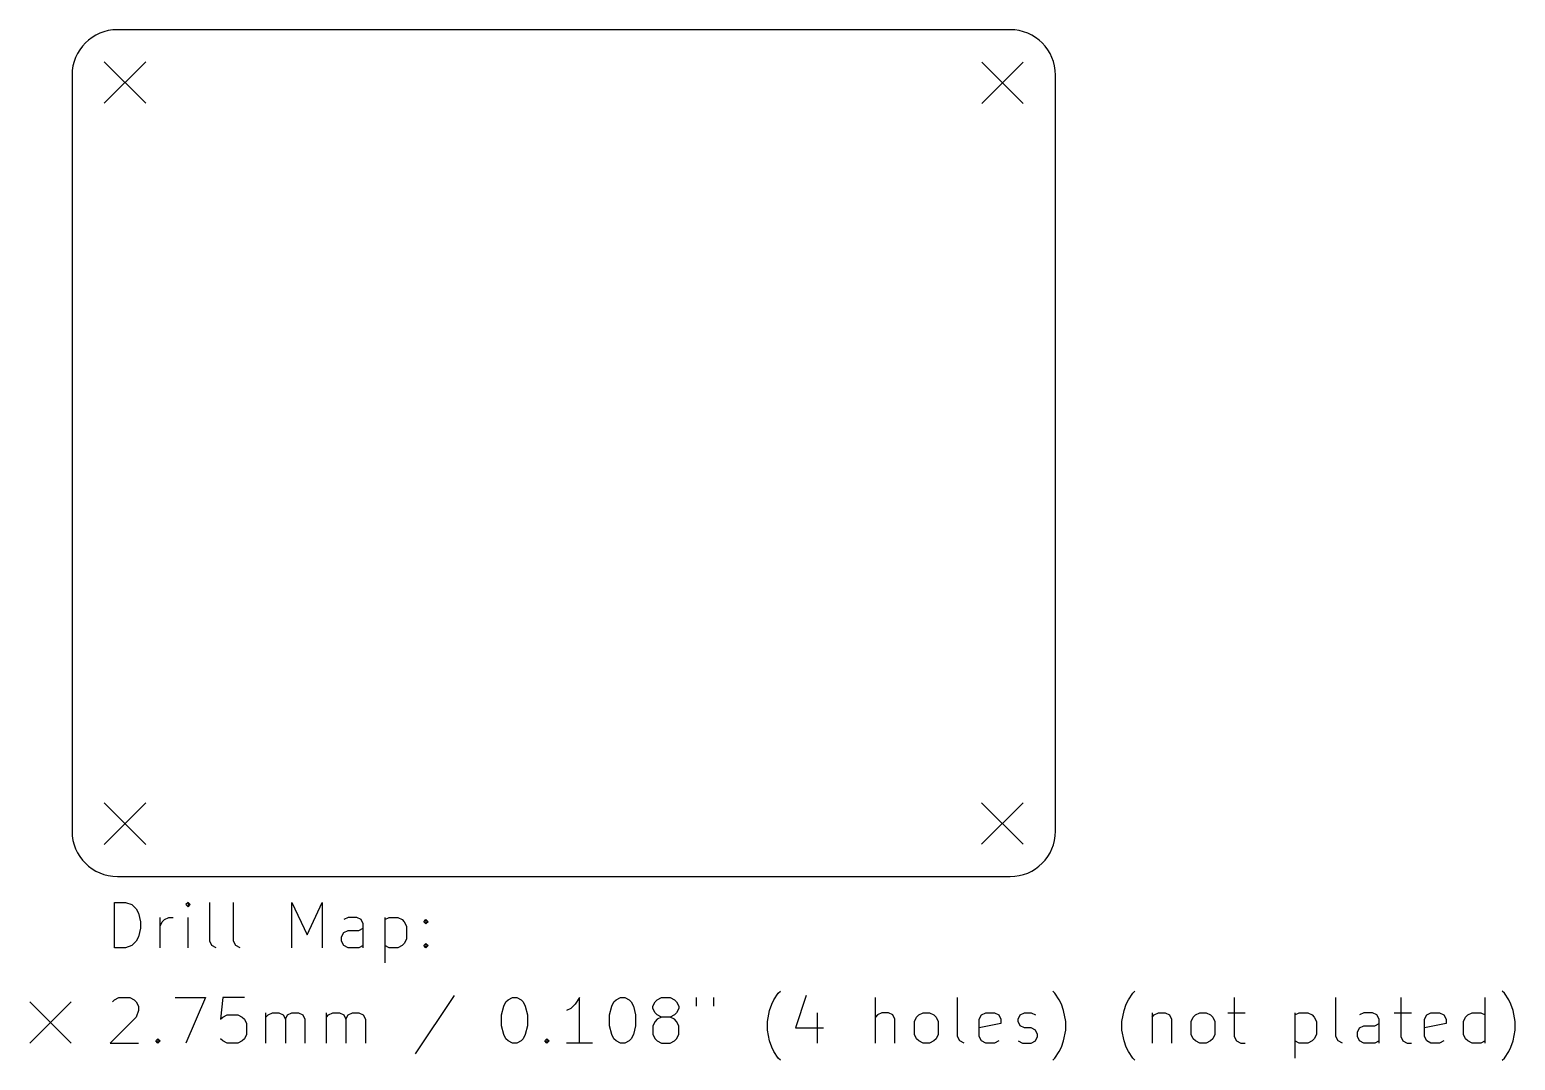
# Model space of a CAD drawing. Extents: x 75.7 to 173.9, y -129 to -60.8.
import ezdxf

# ---------------------------------------------------------------- set-up
doc = ezdxf.new("R2010")
doc.units = 0
doc.layers.add('BLACK', color=7, linetype='CONTINUOUS')

msp = doc.modelspace()

# ---------------------------------------------------------------- linework, layer by layer
at = {"layer": 'BLACK', "linetype": 'CONTINUOUS'}
for p, q in [((140.546, -60.8176), (81.5464, -60.8176)), ((78.5464, -63.8176), (78.5464, -113.818)), ((80.665, -62.935), (83.415, -65.685)), ((83.415, -62.935), (80.665, -65.685)), ((138.665, -62.955), (141.415, -65.705)), ((141.415, -62.955), (138.665, -65.705)), ((143.546, -113.823), (143.546, -63.8176)), ((80.665, -111.945), (83.415, -114.695)), ((83.415, -111.945), (80.665, -114.695)), ((138.655, -111.935), (141.405, -114.685)), ((141.405, -111.935), (138.655, -114.685)), ((81.5464, -116.818), (140.546, -116.818)), ((81.3606, -121.525), (81.3606, -118.525)), ((81.3606, -118.525), (82.0749, -118.525)), ((82.0749, -118.525), (82.5035, -118.668)), ((82.5035, -118.668), (82.7892, -118.953)), ((86.2178, -118.525), (86.0749, -118.668)), ((86.0749, -118.668), (86.2178, -118.81)), ((86.3606, -118.668), (86.2178, -118.525)), ((86.2178, -118.525), (86.2178, -118.81)), ((86.2178, -118.81), (86.3606, -118.668)), ((87.6464, -121.096), (87.6464, -118.525)), ((89.2178, -121.096), (89.2178, -118.525)), ((93.0749, -121.525), (93.0749, -118.525)), ((93.0749, -118.525), (94.0749, -120.668)), ((94.0749, -120.668), (95.0749, -118.525)), ((95.0749, -118.525), (95.0749, -121.525)), ((82.7892, -118.953), (82.9321, -119.239)), ((82.9321, -119.239), (83.0749, -119.81)), ((84.3606, -121.525), (84.3606, -119.525)), ((84.5035, -119.81), (84.6464, -119.668)), ((84.6464, -119.668), (84.9321, -119.525)), ((84.9321, -119.525), (85.2178, -119.525)), ((86.2178, -121.525), (86.2178, -119.525)), ((96.7892, -119.525), (96.5035, -119.668)), ((97.3606, -119.525), (96.7892, -119.525)), ((97.6464, -119.668), (97.3606, -119.525)), ((97.7892, -119.953), (97.6464, -119.668)), ((99.2178, -119.525), (99.2178, -122.525)), ((99.2178, -119.668), (99.5035, -119.525)), ((99.5035, -119.525), (100.075, -119.525)), ((100.075, -119.525), (100.361, -119.668)), ((100.361, -119.668), (100.503, -119.81)), ((101.789, -119.81), (101.932, -119.668)), ((101.932, -119.668), (102.075, -119.81)), ((101.932, -119.668), (101.932, -119.953)), ((83.0749, -120.239), (82.9321, -120.81)), ((83.0749, -119.81), (83.0749, -120.239)), ((84.3606, -120.096), (84.5035, -119.81)), ((96.3606, -120.81), (96.5035, -120.525)), ((96.5035, -120.525), (96.7892, -120.382)), ((96.7892, -120.382), (97.5035, -120.382)), ((97.5035, -120.382), (97.7892, -120.239)), ((97.7892, -121.525), (97.7892, -119.953)), ((100.503, -119.81), (100.646, -120.096)), ((100.646, -120.096), (100.646, -120.953)), ((101.932, -119.953), (101.789, -119.81)), ((102.075, -119.81), (101.932, -119.953)), ((82.0749, -121.525), (81.3606, -121.525)), ((82.5035, -121.382), (82.0749, -121.525)), ((82.7892, -121.096), (82.5035, -121.382)), ((82.9321, -120.81), (82.7892, -121.096)), ((87.7892, -121.382), (87.6464, -121.096)), ((88.0749, -121.525), (87.7892, -121.382)), ((89.3606, -121.382), (89.2178, -121.096)), ((89.6464, -121.525), (89.3606, -121.382)), ((96.3606, -121.096), (96.3606, -120.81)), ((96.5035, -121.382), (96.3606, -121.096)), ((96.7892, -121.525), (96.5035, -121.382)), ((97.5035, -121.525), (96.7892, -121.525)), ((97.7892, -121.382), (97.5035, -121.525)), ((99.5035, -121.525), (99.2178, -121.382)), ((100.075, -121.525), (99.5035, -121.525)), ((100.361, -121.382), (100.075, -121.525)), ((100.503, -121.239), (100.361, -121.382)), ((100.646, -120.953), (100.503, -121.239)), ((101.789, -121.382), (101.932, -121.239)), ((101.932, -121.525), (101.789, -121.382)), ((101.932, -121.239), (102.075, -121.382)), ((101.932, -121.239), (101.932, -121.525)), ((102.075, -121.382), (101.932, -121.525)), ((103.789, -124.682), (101.218, -128.539)), ((124.932, -124.968), (125.218, -124.539)), ((125.218, -124.539), (125.361, -124.396)), ((127.075, -124.682), (126.361, -126.825)), ((143.503, -124.539), (143.361, -124.396)), ((143.789, -124.968), (143.503, -124.539)), ((148.361, -124.968), (148.646, -124.539)), ((148.646, -124.539), (148.789, -124.396)), ((173.218, -124.539), (173.075, -124.396)), ((173.503, -124.968), (173.218, -124.539)), ((75.7464, -125.093), (78.4964, -127.843)), ((78.4964, -125.093), (75.7464, -127.843)), ((81.2178, -125.11), (81.3606, -124.968)), ((81.3606, -124.968), (81.6464, -124.825)), ((81.6464, -124.825), (82.3606, -124.825)), ((82.3606, -124.825), (82.6464, -124.968)), ((82.6464, -124.968), (82.7892, -125.11)), ((82.7892, -125.11), (82.9321, -125.396)), ((82.9321, -125.396), (82.9321, -125.682)), ((85.3606, -124.825), (87.3606, -124.825)), ((87.3606, -124.825), (86.0749, -127.825)), ((88.5035, -124.825), (88.3606, -126.253)), ((89.9321, -124.825), (88.5035, -124.825)), ((106.932, -125.968), (107.075, -125.396)), ((107.075, -125.396), (107.218, -125.11)), ((107.218, -125.11), (107.361, -124.968)), ((107.361, -124.968), (107.646, -124.825)), ((107.646, -124.825), (107.932, -124.825)), ((107.932, -124.825), (108.218, -124.968)), ((108.218, -124.968), (108.361, -125.11)), ((108.361, -125.11), (108.503, -125.396)), ((108.503, -125.396), (108.646, -125.968)), ((111.503, -125.539), (111.218, -125.682)), ((111.789, -125.253), (111.503, -125.539)), ((112.075, -124.825), (111.789, -125.253)), ((112.075, -127.825), (112.075, -124.825)), ((114.075, -125.968), (114.218, -125.396)), ((114.218, -125.396), (114.361, -125.11)), ((114.361, -125.11), (114.503, -124.968)), ((114.503, -124.968), (114.789, -124.825)), ((114.789, -124.825), (115.075, -124.825)), ((115.075, -124.825), (115.361, -124.968)), ((115.361, -124.968), (115.503, -125.11)), ((115.503, -125.11), (115.646, -125.396)), ((115.646, -125.396), (115.789, -125.968)), ((116.932, -125.396), (117.075, -125.11)), ((116.932, -125.539), (116.932, -125.396)), ((117.075, -125.825), (116.932, -125.539)), ((117.075, -125.11), (117.218, -124.968)), ((117.218, -124.968), (117.503, -124.825)), ((117.503, -124.825), (118.075, -124.825)), ((118.075, -124.825), (118.361, -124.968)), ((118.361, -124.968), (118.503, -125.11)), ((118.503, -125.11), (118.646, -125.396)), ((118.646, -125.539), (118.503, -125.825)), ((118.646, -125.396), (118.646, -125.539)), ((119.789, -124.825), (119.789, -125.396)), ((120.932, -124.825), (120.932, -125.396)), ((124.646, -125.682), (124.789, -125.253)), ((124.789, -125.253), (124.932, -124.968)), ((131.646, -127.825), (131.646, -124.825)), ((137.075, -127.396), (137.075, -124.825)), ((143.932, -125.253), (143.789, -124.968)), ((144.075, -125.682), (143.932, -125.253)), ((148.075, -125.682), (148.218, -125.253)), ((148.218, -125.253), (148.361, -124.968)), ((155.361, -124.825), (155.361, -127.396)), ((162.075, -127.396), (162.075, -124.825)), ((166.361, -124.825), (166.361, -127.396)), ((171.932, -127.825), (171.932, -124.825)), ((173.646, -125.253), (173.503, -124.968)), ((173.789, -125.682), (173.646, -125.253)), ((82.7892, -126.11), (81.0749, -127.825)), ((82.9321, -125.682), (82.7892, -126.11)), ((88.3606, -126.253), (88.5035, -126.11)), ((88.5035, -126.11), (88.7892, -125.968)), ((88.7892, -125.968), (89.5035, -125.968)), ((89.5035, -125.968), (89.7892, -126.11)), ((89.7892, -126.11), (89.9321, -126.253)), ((89.9321, -126.253), (90.0749, -126.539)), ((90.0749, -126.539), (90.0749, -127.253)), ((91.3606, -127.825), (91.3606, -125.825)), ((91.3606, -126.11), (91.5035, -125.968)), ((91.5035, -125.968), (91.7892, -125.825)), ((91.7892, -125.825), (92.2178, -125.825)), ((92.2178, -125.825), (92.5035, -125.968)), ((92.5035, -125.968), (92.6464, -126.253)), ((92.6464, -126.253), (92.7892, -125.968)), ((92.6464, -126.253), (92.6464, -127.825)), ((92.7892, -125.968), (93.0749, -125.825)), ((93.0749, -125.825), (93.5035, -125.825)), ((93.5035, -125.825), (93.7892, -125.968)), ((93.7892, -125.968), (93.9321, -126.253)), ((93.9321, -126.253), (93.9321, -127.825)), ((95.3606, -127.825), (95.3606, -125.825)), ((95.3606, -126.11), (95.5035, -125.968)), ((95.5035, -125.968), (95.7892, -125.825)), ((95.7892, -125.825), (96.2178, -125.825)), ((96.2178, -125.825), (96.5035, -125.968)), ((96.5035, -125.968), (96.6464, -126.253)), ((96.6464, -126.253), (96.7892, -125.968)), ((96.6464, -126.253), (96.6464, -127.825)), ((96.7892, -125.968), (97.0749, -125.825)), ((97.0749, -125.825), (97.5035, -125.825)), ((97.5035, -125.825), (97.7892, -125.968)), ((97.7892, -125.968), (97.9321, -126.253)), ((97.9321, -126.253), (97.9321, -127.825)), ((106.932, -126.682), (106.932, -125.968)), ((108.646, -125.968), (108.646, -126.682)), ((114.075, -126.682), (114.075, -125.968)), ((115.789, -125.968), (115.789, -126.682)), ((117.075, -126.396), (116.932, -126.682)), ((117.218, -125.968), (117.075, -125.825)), ((117.218, -126.253), (117.075, -126.396)), ((117.503, -126.11), (117.218, -125.968)), ((117.503, -126.11), (117.218, -126.253)), ((118.075, -126.11), (117.503, -126.11)), ((118.361, -125.968), (118.075, -126.11)), ((118.361, -126.253), (118.075, -126.11)), ((118.503, -125.825), (118.361, -125.968)), ((118.503, -126.396), (118.361, -126.253)), ((118.646, -126.682), (118.503, -126.396)), ((124.503, -126.396), (124.646, -125.682)), ((124.503, -126.968), (124.503, -126.396)), ((127.789, -125.825), (127.789, -127.825)), ((131.789, -125.968), (131.646, -126.11)), ((132.075, -125.825), (131.789, -125.968)), ((132.503, -125.825), (132.075, -125.825)), ((132.789, -125.968), (132.503, -125.825)), ((132.932, -126.253), (132.789, -125.968)), ((132.932, -127.825), (132.932, -126.253)), ((134.218, -126.396), (134.361, -126.11)), ((134.218, -127.253), (134.218, -126.396)), ((134.361, -126.11), (134.503, -125.968)), ((134.503, -125.968), (134.789, -125.825)), ((134.789, -125.825), (135.218, -125.825)), ((135.218, -125.825), (135.503, -125.968)), ((135.503, -125.968), (135.646, -126.11)), ((135.646, -126.11), (135.789, -126.396)), ((135.789, -126.396), (135.789, -127.253)), ((138.503, -126.253), (138.646, -125.968)), ((138.503, -127.396), (138.503, -126.253)), ((139.932, -126.539), (138.503, -126.825)), ((138.646, -125.968), (138.932, -125.825)), ((138.932, -125.825), (139.503, -125.825)), ((139.503, -125.825), (139.789, -125.968)), ((139.789, -125.968), (139.932, -126.253)), ((139.932, -126.253), (139.932, -126.539)), ((141.075, -126.253), (141.218, -125.968)), ((141.075, -126.396), (141.075, -126.253)), ((141.218, -126.682), (141.075, -126.396)), ((141.218, -125.968), (141.503, -125.825)), ((141.503, -125.825), (141.932, -125.825)), ((141.932, -125.825), (142.218, -125.968)), ((144.218, -126.396), (144.075, -125.682)), ((144.218, -126.968), (144.218, -126.396)), ((147.932, -126.396), (148.075, -125.682)), ((147.932, -126.968), (147.932, -126.396)), ((149.932, -125.825), (149.932, -127.825)), ((149.932, -126.11), (150.075, -125.968)), ((150.075, -125.968), (150.361, -125.825)), ((150.361, -125.825), (150.789, -125.825)), ((150.789, -125.825), (151.075, -125.968)), ((151.075, -125.968), (151.218, -126.253)), ((151.218, -126.253), (151.218, -127.825)), ((152.503, -126.396), (152.646, -126.11)), ((152.503, -127.253), (152.503, -126.396)), ((152.646, -126.11), (152.789, -125.968)), ((152.789, -125.968), (153.075, -125.825)), ((153.075, -125.825), (153.503, -125.825)), ((153.503, -125.825), (153.789, -125.968)), ((153.789, -125.968), (153.932, -126.11)), ((153.932, -126.11), (154.075, -126.396)), ((154.075, -126.396), (154.075, -127.253)), ((154.932, -125.825), (156.075, -125.825)), ((159.361, -125.825), (159.361, -128.825)), ((159.361, -125.968), (159.646, -125.825)), ((159.646, -125.825), (160.218, -125.825)), ((160.218, -125.825), (160.503, -125.968)), ((160.503, -125.968), (160.646, -126.11)), ((160.646, -126.11), (160.789, -126.396)), ((160.789, -126.396), (160.789, -127.253)), ((163.932, -125.825), (163.646, -125.968)), ((164.503, -125.825), (163.932, -125.825)), ((164.789, -125.968), (164.503, -125.825)), ((164.646, -126.682), (164.932, -126.539)), ((164.932, -126.253), (164.789, -125.968)), ((164.932, -127.825), (164.932, -126.253)), ((165.932, -125.825), (167.075, -125.825)), ((167.932, -126.253), (168.075, -125.968)), ((167.932, -127.396), (167.932, -126.253)), ((169.361, -126.539), (167.932, -126.825)), ((168.075, -125.968), (168.361, -125.825)), ((168.361, -125.825), (168.932, -125.825)), ((168.932, -125.825), (169.218, -125.968)), ((169.218, -125.968), (169.361, -126.253)), ((169.361, -126.253), (169.361, -126.539)), ((170.503, -126.396), (170.646, -126.11)), ((170.503, -127.253), (170.503, -126.396)), ((170.646, -126.11), (170.789, -125.968)), ((170.789, -125.968), (171.075, -125.825)), ((171.075, -125.825), (171.646, -125.825)), ((171.646, -125.825), (171.932, -125.968)), ((173.932, -126.396), (173.789, -125.682)), ((173.932, -126.968), (173.932, -126.396)), ((84.0749, -127.682), (84.2178, -127.539)), ((84.2178, -127.539), (84.3606, -127.682)), ((84.2178, -127.539), (84.2178, -127.825)), ((88.5035, -127.682), (88.3606, -127.539)), ((89.9321, -127.539), (89.7892, -127.682)), ((90.0749, -127.253), (89.9321, -127.539)), ((107.075, -127.253), (106.932, -126.682)), ((107.218, -127.539), (107.075, -127.253)), ((107.361, -127.682), (107.218, -127.539)), ((108.361, -127.539), (108.218, -127.682)), ((108.503, -127.253), (108.361, -127.539)), ((108.646, -126.682), (108.503, -127.253)), ((109.789, -127.682), (109.932, -127.539)), ((109.932, -127.539), (110.075, -127.682)), ((109.932, -127.539), (109.932, -127.825)), ((114.218, -127.253), (114.075, -126.682)), ((114.361, -127.539), (114.218, -127.253)), ((114.503, -127.682), (114.361, -127.539)), ((115.503, -127.539), (115.361, -127.682)), ((115.646, -127.253), (115.503, -127.539)), ((115.789, -126.682), (115.646, -127.253)), ((116.932, -126.682), (116.932, -127.253)), ((116.932, -127.253), (117.075, -127.539)), ((117.075, -127.539), (117.218, -127.682)), ((118.361, -127.682), (118.503, -127.539)), ((118.503, -127.539), (118.646, -127.253)), ((118.646, -127.253), (118.646, -126.682)), ((124.646, -127.682), (124.503, -126.968)), ((126.361, -126.825), (128.218, -126.825)), ((134.361, -127.539), (134.218, -127.253)), ((134.503, -127.682), (134.361, -127.539)), ((135.646, -127.539), (135.503, -127.682)), ((135.789, -127.253), (135.646, -127.539)), ((137.218, -127.682), (137.075, -127.396)), ((138.646, -127.682), (138.503, -127.396)), ((141.503, -126.825), (141.218, -126.682)), ((141.932, -126.825), (141.503, -126.825)), ((142.218, -126.968), (141.932, -126.825)), ((142.361, -127.253), (142.218, -126.968)), ((142.218, -127.682), (142.361, -127.396)), ((142.361, -127.396), (142.361, -127.253)), ((144.075, -127.682), (144.218, -126.968)), ((148.075, -127.682), (147.932, -126.968)), ((152.646, -127.539), (152.503, -127.253)), ((152.789, -127.682), (152.646, -127.539)), ((153.932, -127.539), (153.789, -127.682)), ((154.075, -127.253), (153.932, -127.539)), ((155.361, -127.396), (155.503, -127.682)), ((160.646, -127.539), (160.503, -127.682)), ((160.789, -127.253), (160.646, -127.539)), ((162.218, -127.682), (162.075, -127.396)), ((163.503, -127.11), (163.646, -126.825)), ((163.503, -127.396), (163.503, -127.11)), ((163.646, -127.682), (163.503, -127.396)), ((163.646, -126.825), (163.932, -126.682)), ((163.932, -126.682), (164.646, -126.682)), ((166.361, -127.396), (166.503, -127.682)), ((168.075, -127.682), (167.932, -127.396)), ((170.646, -127.539), (170.503, -127.253)), ((170.789, -127.682), (170.646, -127.539)), ((173.789, -127.682), (173.932, -126.968)), ((81.0749, -127.825), (82.9321, -127.825)), ((84.2178, -127.825), (84.0749, -127.682)), ((84.3606, -127.682), (84.2178, -127.825)), ((88.7892, -127.825), (88.5035, -127.682)), ((89.5035, -127.825), (88.7892, -127.825)), ((89.7892, -127.682), (89.5035, -127.825)), ((107.646, -127.825), (107.361, -127.682)), ((107.932, -127.825), (107.646, -127.825)), ((108.218, -127.682), (107.932, -127.825)), ((109.932, -127.825), (109.789, -127.682)), ((110.075, -127.682), (109.932, -127.825)), ((112.932, -127.825), (111.218, -127.825)), ((114.789, -127.825), (114.503, -127.682)), ((115.075, -127.825), (114.789, -127.825)), ((115.361, -127.682), (115.075, -127.825)), ((117.218, -127.682), (117.503, -127.825)), ((117.503, -127.825), (118.075, -127.825)), ((118.075, -127.825), (118.361, -127.682)), ((124.789, -128.11), (124.646, -127.682)), ((124.932, -128.396), (124.789, -128.11)), ((125.218, -128.825), (124.932, -128.396)), ((134.789, -127.825), (134.503, -127.682)), ((135.218, -127.825), (134.789, -127.825)), ((135.503, -127.682), (135.218, -127.825)), ((137.503, -127.825), (137.218, -127.682)), ((138.932, -127.825), (138.646, -127.682)), ((139.503, -127.825), (138.932, -127.825)), ((139.789, -127.682), (139.503, -127.825)), ((141.075, -127.682), (141.361, -127.825)), ((141.361, -127.825), (141.932, -127.825)), ((141.932, -127.825), (142.218, -127.682)), ((143.503, -128.825), (143.789, -128.396)), ((143.789, -128.396), (143.932, -128.11)), ((143.932, -128.11), (144.075, -127.682)), ((148.218, -128.11), (148.075, -127.682)), ((148.361, -128.396), (148.218, -128.11)), ((148.646, -128.825), (148.361, -128.396)), ((153.075, -127.825), (152.789, -127.682)), ((153.503, -127.825), (153.075, -127.825)), ((153.789, -127.682), (153.503, -127.825)), ((155.503, -127.682), (155.789, -127.825)), ((155.789, -127.825), (156.075, -127.825)), ((159.646, -127.825), (159.361, -127.682)), ((160.218, -127.825), (159.646, -127.825)), ((160.503, -127.682), (160.218, -127.825)), ((162.503, -127.825), (162.218, -127.682)), ((163.932, -127.825), (163.646, -127.682)), ((164.646, -127.825), (163.932, -127.825)), ((164.932, -127.682), (164.646, -127.825)), ((166.503, -127.682), (166.789, -127.825)), ((166.789, -127.825), (167.075, -127.825)), ((168.361, -127.825), (168.075, -127.682)), ((168.932, -127.825), (168.361, -127.825)), ((169.218, -127.682), (168.932, -127.825)), ((171.075, -127.825), (170.789, -127.682)), ((171.646, -127.825), (171.075, -127.825)), ((171.932, -127.682), (171.646, -127.825)), ((173.218, -128.825), (173.503, -128.396)), ((173.503, -128.396), (173.646, -128.11)), ((173.646, -128.11), (173.789, -127.682)), ((125.361, -128.968), (125.218, -128.825)), ((143.361, -128.968), (143.503, -128.825)), ((148.789, -128.968), (148.646, -128.825)), ((173.075, -128.968), (173.218, -128.825))]:
    msp.add_line(p, q, dxfattribs=at)
at = {"layer": 'BLACK'}
for centre, start, end in [((81.5464, -63.8176), 90, 180), ((140.546, -63.8176), 0, 90), ((81.5464, -113.818), 180, 270), ((140.546, -113.818), -90, -0.1)]:
    msp.add_arc(centre, 3, start, end, dxfattribs=at)

doc.saveas('drawing.dxf')
